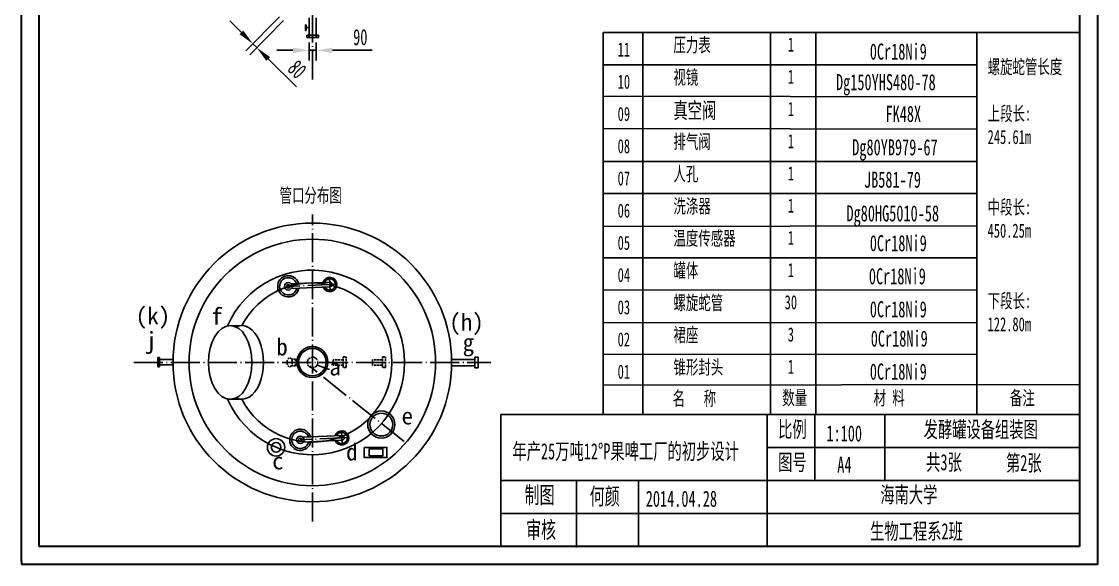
# Model space of a CAD drawing. Header units: millimetres. Extents: x 1191 to 2490, y 1247 to 2558.
# Drawn here: x 1191.2 to 1324.8, y 1246.7 to 1314.1 of the extents above; entities that cross this region are included whole.
import ezdxf

# ---------------------------------------------------------------- set-up
doc = ezdxf.new("R2010")
doc.units = ezdxf.units.MM
doc.header["$LTSCALE"] = 0.03
doc.linetypes.add('ACAD_ISO02W100', pattern=[15, 12, -3])
doc.linetypes.add('ACAD_ISO04W100', pattern=[30, 24, -3, 0, -3])
doc.layers.add('细实线', color=7, linetype='Continuous')
doc.styles.get("Standard").update_dxf_attribs({"font": '', "width": 0.65, "height": 2})
doc.styles.get('Standard').set_extended_font_data('SimSun')
doc.dimstyles.new('标注', dxfattribs={"dimtxt": 2, "dimasz": 2, "dimexe": 1.25, "dimexo": 0.625, "dimtad": 1, "dimdec": 3, "dimtxsty": 'Standard', "dimcen": 2.5, "dimclrd": 256, "dimclre": 256, "dimclrt": 256, "dimadec": 0, "dimazin": 0, "dimtfac": 1, "dimtdec": 3, "dimtmove": 0, "dimatfit": 3, "dimfxl": 1, "dimarcsym": 0})

# ---------------------------------------------------------------- blocks, each defined once
blk = doc.blocks.new('*D14')
at = {"layer": 'Defpoints', "color": 0}
for p in [(1226.88, 1312.12), (1227.78, 1312.12), (1227.78, 1310.53)]:
    blk.add_point(p, dxfattribs=at)
at = {"layer": '细实线', "lineweight": -2}
for p, q in [((1226.88, 1311.5), (1226.88, 1309.28)), ((1227.78, 1311.5), (1227.78, 1309.28)), ((1224.88, 1310.53), (1222.88, 1310.53)), ((1226.88, 1310.53), (1227.78, 1310.53)), ((1229.78, 1310.53), (1234.7, 1310.53))]:
    blk.add_line(p, q, dxfattribs=at)
at = {"layer": '细实线'}
for points in [[(1224.88, 1310.86), (1224.88, 1310.19), (1226.88, 1310.53)], [(1229.78, 1310.86), (1229.78, 1310.19), (1227.78, 1310.53)]]:
    blk.add_solid(points, dxfattribs=at)
at = {"layer": '细实线', "lineweight": 25, "insert": (1233.24, 1312.15), "char_height": 2, "attachment_point": 5}
blk.add_mtext('90', dxfattribs=at)
blk = doc.blocks.new('*D15')
at = {"layer": 'Defpoints', "color": 0}
for p in [(1223.65, 1315.14), (1224.14, 1314.65), (1220.38, 1310.86)]:
    blk.add_point(p, dxfattribs=at)
at = {"layer": '细实线', "lineweight": -2}
for p, q in [((1223.21, 1314.69), (1219.02, 1310.46)), ((1218.47, 1312.76), (1217.05, 1314.17)), ((1223.7, 1314.21), (1219.51, 1309.98)), ((1219.9, 1311.35), (1220.38, 1310.86)), ((1221.81, 1309.46), (1225.3, 1305.99))]:
    blk.add_line(p, q, dxfattribs=at)
at = {"layer": '细实线'}
for points in [[(1218.71, 1312.99), (1218.24, 1312.52), (1219.9, 1311.35)], [(1222.04, 1309.69), (1221.57, 1309.22), (1220.38, 1310.86)]]:
    blk.add_solid(points, dxfattribs=at)
at = {"layer": '细实线', "lineweight": 25, "insert": (1225.41, 1308.17), "char_height": 2, "attachment_point": 5, "rotation": 315.2608}
blk.add_mtext('80', dxfattribs=at)

msp = doc.modelspace()

# ---------------------------------------------------------------- linework, layer by layer
at = {"layer": '细实线', "lineweight": 30}
for p, q in [((1191.1747, 1247.0559), (1191.1747, 1426.7096)), ((1191.1747, 1247.0567), (1191.1747, 1246.692))]:
    msp.add_line(p, q, dxfattribs=at)
at = {"layer": '细实线', "color": 7, "lineweight": 30}
for p, q in [((1324.7722, 1426.7096), (1324.7722, 1246.692)), ((1193.3753, 1248.942), (1193.3753, 1424.4379)), ((1322.5223, 1424.4379), (1322.5223, 1248.942)), ((1322.5223, 1248.942), (1193.3753, 1248.942)), ((1324.7722, 1246.692), (1191.1747, 1246.692))]:
    msp.add_line(p, q, dxfattribs=at)
at = {"layer": '细实线', "color": 1, "linetype": 'ACAD_ISO04W100', "lineweight": 25, "ltscale": 5}
for p, q in [((1227.3185, 1306.9121), (1227.3185, 1413.0647)), ((1227.3185, 1252.0134), (1227.3185, 1290.1269)), ((1230.3276, 1281.4988), (1224.2989, 1281.225)), ((1229.4911, 1280.5808), (1229.4078, 1282.3371)), ((1205.1243, 1271.7735), (1249.4423, 1271.7735)), ((1238.6951, 1261.9591), (1226.9562, 1271.2971)), ((1230.9834, 1261.5281), (1230.9, 1263.2843)), ((1231.8198, 1262.4461), (1225.7911, 1262.1723))]:
    msp.add_line(p, q, dxfattribs=at)
at = {"layer": '细实线', "lineweight": 25}
for p, q in [((1226.4555, 1313.3453), (1226.4555, 1313.7091)), ((1226.4555, 1313.7091), (1226.5245, 1313.7091)), ((1226.4555, 1313.3453), (1226.4555, 1312.9816)), ((1226.5245, 1313.3453), (1226.5245, 1313.7091)), ((1226.8788, 1313.3453), (1226.5245, 1313.3453)), ((1226.5245, 1313.3453), (1226.5245, 1312.9816)), ((1226.8788, 1314.5685), (1226.8788, 1312.1222)), ((1227.7751, 1314.5685), (1227.7751, 1312.1222)), ((1226.4555, 1312.9816), (1226.5245, 1312.9816)), ((1226.5869, 1312.1222), (1226.5869, 1312.3953)), ((1226.5869, 1312.3953), (1227.7751, 1312.3953)), ((1228.061, 1312.1222), (1226.5869, 1312.1222)), ((1227.7751, 1312.3921), (1228.061, 1312.3921)), ((1228.061, 1312.3921), (1228.061, 1312.1222)), ((1309.784, 1312.7441), (1309.784, 1265.3287)), ((1216.7594, 1276.3152), (1218.5192, 1276.3491)), ((1208.1026, 1271.2404), (1208.1026, 1272.3738)), ((1208.1026, 1272.3738), (1208.3126, 1272.3738)), ((1209.9875, 1272.1493), (1208.1026, 1272.1493)), ((1208.3126, 1272.3738), (1208.3126, 1271.4602)), ((1247.4726, 1271.0962), (1247.4726, 1272.4509)), ((1247.4726, 1272.4509), (1247.863, 1272.4509)), ((1247.863, 1271.0893), (1247.863, 1272.444)), ((1209.9863, 1271.4602), (1208.1026, 1271.4602)), ((1208.3101, 1271.2404), (1208.1026, 1271.2404)), ((1208.3101, 1271.4602), (1208.3101, 1271.2404)), ((1227.8861, 1271.4495), (1229.4198, 1270.9175)), ((1247.4726, 1271.0962), (1247.863, 1271.0962)), ((1218.5192, 1267.1979), (1216.7594, 1267.2319)), ((1289.6931, 1265.3287), (1289.6931, 1257.1353))]:
    msp.add_line(p, q, dxfattribs=at)
at = {"layer": '细实线', "color": 7, "lineweight": 25}
for p, q in [((1263.416, 1312.7441), (1263.416, 1305.3287)), ((1268.3375, 1305.3287), (1268.3375, 1312.7942)), ((1284.1658, 1305.3287), (1284.1658, 1312.7441)), ((1289.8011, 1305.3287), (1289.8011, 1312.7441)), ((1263.416, 1308.7441), (1263.416, 1301.3287)), ((1268.3375, 1301.3287), (1268.3375, 1308.7942)), ((1284.1658, 1301.3287), (1284.1658, 1308.7441)), ((1289.8011, 1301.3287), (1289.8011, 1308.7441)), ((1263.416, 1304.7441), (1263.416, 1297.3287)), ((1309.784, 1304.7441), (1263.4161, 1304.8159)), ((1268.3375, 1297.3287), (1268.3375, 1304.7942)), ((1284.1658, 1297.3287), (1284.1658, 1304.7441)), ((1289.8011, 1297.3287), (1289.8011, 1304.7441)), ((1263.416, 1300.7441), (1263.416, 1293.3287)), ((1309.784, 1300.7441), (1263.4161, 1300.8256)), ((1268.3375, 1293.3287), (1268.3375, 1300.7942)), ((1284.1658, 1293.3287), (1284.1658, 1300.7441)), ((1289.8011, 1293.3287), (1289.8011, 1300.7441)), ((1263.416, 1296.7441), (1263.416, 1289.3287)), ((1309.784, 1296.7441), (1263.416, 1296.7392)), ((1268.3375, 1289.3287), (1268.3375, 1296.7942)), ((1284.1658, 1289.3287), (1284.1658, 1296.7441)), ((1289.8011, 1289.3287), (1289.8011, 1296.7441)), ((1309.784, 1292.7441), (1263.416, 1292.7523)), ((1263.416, 1292.7441), (1263.416, 1285.3287)), ((1268.3375, 1285.3287), (1268.3375, 1292.7942)), ((1284.1658, 1285.3287), (1284.1658, 1292.7441)), ((1289.8011, 1285.3287), (1289.8011, 1292.7441)), ((1263.416, 1288.7441), (1263.416, 1281.3287)), ((1309.784, 1288.7441), (1263.4161, 1288.6675)), ((1268.3375, 1281.3287), (1268.3375, 1288.7942)), ((1284.1658, 1281.3287), (1284.1658, 1288.7441)), ((1289.8011, 1281.3287), (1289.8011, 1288.7441)), ((1309.784, 1284.7441), (1263.416, 1284.7758)), ((1263.416, 1284.7441), (1263.416, 1277.3287)), ((1268.3375, 1277.3287), (1268.3375, 1284.7942)), ((1284.1658, 1277.3287), (1284.1658, 1284.7441)), ((1289.8011, 1277.3287), (1289.8011, 1284.7441)), ((1229.4365, 1281.7524), (1224.6434, 1281.5348)), ((1229.4634, 1281.1655), (1224.6705, 1280.9479)), ((1309.784, 1280.7441), (1263.416, 1280.7898)), ((1263.416, 1280.7441), (1263.416, 1273.3287)), ((1268.3375, 1273.3287), (1268.3375, 1280.7942)), ((1284.1658, 1273.3287), (1284.1658, 1280.7441)), ((1289.8011, 1273.3287), (1289.8011, 1280.7441)), ((1263.416, 1276.7441), (1263.416, 1269.3287)), ((1309.784, 1276.7441), (1263.416, 1276.7054)), ((1268.3375, 1269.3287), (1268.3375, 1276.7942)), ((1284.1658, 1269.3287), (1284.1658, 1276.7441)), ((1289.8011, 1269.3287), (1289.8011, 1276.7441)), ((1244.5739, 1272.1504), (1247.4864, 1272.1354)), ((1263.416, 1272.7441), (1263.416, 1265.3287)), ((1309.784, 1272.7441), (1263.4161, 1272.8099)), ((1268.3375, 1265.3287), (1268.3375, 1272.7942)), ((1284.1658, 1265.3287), (1284.1658, 1272.7441)), ((1289.8011, 1265.3287), (1289.8011, 1272.7441)), ((1244.5781, 1271.3515), (1247.4726, 1271.3366)), ((1322.5223, 1269.0206), (1263.4163, 1268.9686)), ((1250.7063, 1265.3287), (1322.5223, 1265.3287)), ((1250.7063, 1265.3287), (1250.7063, 1248.942)), ((1281.8183, 1265.3287), (1322.5223, 1265.3287)), ((1283.7779, 1265.3287), (1283.7779, 1248.942)), ((1298.3556, 1265.3287), (1298.3556, 1257.1353)), ((1230.9287, 1262.6997), (1226.1356, 1262.482)), ((1230.9556, 1262.1128), (1226.1627, 1261.8951)), ((1299.5794, 1261.232), (1322.5223, 1261.232)), ((1250.7063, 1257.1353), (1258.5602, 1257.1353)), ((1250.7063, 1253.0386), (1274.0698, 1253.0386))]:
    msp.add_line(p, q, dxfattribs=at)
at = {"layer": '细实线', "color": 7, "lineweight": 25, "ltscale": 1.172065}
for p, q in [((1263.416, 1312.7441), (1322.5223, 1312.7441)), ((1263.416, 1308.7441), (1309.784, 1308.7441))]:
    msp.add_line(p, q, dxfattribs=at)
at = {"layer": '细实线', "linetype": 'ACAD_ISO02W100', "lineweight": 25, "ltscale": 0.7}
for p, q in [((1224.6933, 1272.1764), (1225.2006, 1272.1764)), ((1225.2006, 1272.1764), (1225.2006, 1271.7735)), ((1224.6933, 1271.3706), (1225.2006, 1271.3706)), ((1225.2006, 1271.3706), (1225.2006, 1271.7735))]:
    msp.add_line(p, q, dxfattribs=at)
at = {"layer": '细实线', "linetype": 'ACAD_ISO02W100', "lineweight": 25, "ltscale": 0.8}
for p, q in [((1231.1323, 1272.1157), (1229.8815, 1272.1157)), ((1229.8815, 1272.1157), (1229.8815, 1271.7735)), ((1231.1323, 1271.1502), (1231.1323, 1272.4886)), ((1231.1323, 1272.4886), (1231.4924, 1272.4886)), ((1231.4924, 1271.1502), (1231.4924, 1272.4886)), ((1236.0142, 1272.1157), (1234.7634, 1272.1157)), ((1234.7634, 1272.1157), (1234.7634, 1271.7735)), ((1236.0142, 1271.1502), (1236.0142, 1272.4886)), ((1236.0142, 1272.4886), (1236.3743, 1272.4886)), ((1236.3743, 1271.1502), (1236.3743, 1272.4886)), ((1229.8815, 1271.4314), (1229.8815, 1271.7735)), ((1231.1323, 1271.4314), (1229.8815, 1271.4314)), ((1231.4924, 1271.1502), (1231.1323, 1271.1502)), ((1234.7634, 1271.4314), (1234.7634, 1271.7735)), ((1236.0142, 1271.4314), (1234.7634, 1271.4314)), ((1236.3743, 1271.1502), (1236.0142, 1271.1502))]:
    msp.add_line(p, q, dxfattribs=at)
at = {"layer": '细实线', "color": 7, "lineweight": 25, "ltscale": 0.837798}
for p, q in [((1299.5794, 1261.232), (1283.6941, 1261.232)), ((1258.6046, 1257.1353), (1322.5223, 1257.1353)), ((1258.6046, 1257.1353), (1258.6046, 1257.1353)), ((1260.0682, 1257.0099), (1260.0682, 1248.8165)), ((1267.7759, 1257.1353), (1267.7759, 1248.942)), ((1297.0989, 1257.1022), (1297.0989, 1257.1022)), ((1274.0698, 1253.0386), (1282.1023, 1253.0386)), ((1282.1023, 1253.0386), (1322.5223, 1253.0386)), ((1297.0989, 1248.9755), (1297.0989, 1248.9088))]:
    msp.add_line(p, q, dxfattribs=at)
at = {"layer": '细实线', "color": 7, "lineweight": 25}
msp.add_lwpolyline([(1233.7101, 1261.2265), (1236.5476, 1261.2265), (1236.5476, 1259.9647), (1233.7101, 1259.9647)], close=True, dxfattribs=at)
at = {"layer": '细实线', "lineweight": 25}
msp.add_lwpolyline([(1234.3224, 1261.0409), (1236.0484, 1261.0409), (1236.0484, 1260.1925), (1234.3224, 1260.1925)], close=True, dxfattribs=at)
at = {"layer": '细实线', "color": 7, "lineweight": 25}
for centre, radius in [((1227.2833, 1271.7735), 17.2999), ((1227.2833, 1271.7735), 15.2999), ((1224.299, 1281.2248), 0.4633), ((1224.2989, 1281.225), 0.2132), ((1225.7912, 1262.172), 0.4633), ((1222.7832, 1261.2318), 1.0824), ((1222.7832, 1261.2318), 1.0824), ((1222.7832, 1261.2318), 0.5939), ((1225.7911, 1262.1723), 0.2132)]:
    msp.add_circle(centre, radius, dxfattribs=at)
at = {"layer": '细实线', "lineweight": 25}
for centre, radius in [((1227.2885, 1271.8179), 1.9295), ((1227.2885, 1271.8179), 1.7085), ((1235.8484, 1264.0646), 1.6905), ((1235.8484, 1264.0646), 1.6905), ((1235.8484, 1264.0646), 1.6905), ((1235.8484, 1264.0646), 1.4193)]:
    msp.add_circle(centre, radius, dxfattribs=at)
at = {"layer": '细实线', "linetype": 'ACAD_ISO04W100', "lineweight": 25}
msp.add_circle((1227.3185, 1271.7735), 0.6536, dxfattribs=at)
at = {"layer": '细实线', "color": 7, "lineweight": 25}
for centre, radius, start, end in [((1227.2833, 1271.7735), 11.4621, 203.342684, 156.657316), ((1224.299, 1281.2248), 1.3205, 15.467159, 349.75932), ((1227.2833, 1271.7735), 9.8867, 207.568185, 152.431815), ((1224.299, 1281.2248), 1.0745, 18.482486, 346.750414), ((1229.4494, 1281.4589), 0.8791, 202.121275, 163.079022), ((1229.4495, 1281.4587), 0.6995, 207.404859, 157.742485), ((1229.4494, 1281.4589), 0.2938, 272.737268, 92.697911), ((1225.7912, 1262.172), 1.3205, 15.467159, 349.75932), ((1225.7912, 1262.172), 1.0745, 18.482486, 346.750414), ((1230.9416, 1262.4062), 0.8791, 202.121275, 163.079022), ((1230.9417, 1262.4059), 0.6995, 207.404859, 157.742485), ((1230.9416, 1262.4062), 0.2938, 272.737268, 92.697911)]:
    msp.add_arc(centre, radius, start, end, dxfattribs=at)
at = {"layer": '细实线', "lineweight": 25}
msp.add_ellipse((1217.0875, 1271.7735), major_axis=(0, 4.5756), ratio=0.58963937, dxfattribs=at)
msp.add_ellipse((1218.5192, 1271.7735), major_axis=(0, 4.5756), ratio=0.58963937, start_param=2.8730543, end_param=6.55172366, dxfattribs=at)
at = {"layer": '细实线', "linetype": 'ACAD_ISO02W100', "lineweight": 25, "ltscale": 0.7}
msp.add_ellipse((1224.4708, 1271.7856), major_axis=(0, 0.5471), ratio=0.58113533, dxfattribs=at)

# ---------------------------------------------------------------- texts
at = {"char_height": 2.1, "attachment_point": 1}
for s, insert, width in [('{\\fSimSun|b0|i0|c134|p49; }', (1259.3624, 1264.728), 6.002791), ('{\\fSimSun|b0|i0|c134|p2; }', (1259.0911, 1260.3803), 6.445101), ('{\\fSimSun|b0|i0|c134|p2; }', (1259.2259, 1256.7828), 6.276602)]:
    msp.add_mtext(s, dxfattribs=dict(at, insert=insert, width=width))
at = {"layer": '细实线', "lineweight": 25}
for s, p in [('(k)', (1205.3426, 1276.5127)), ('f', (1214.7145, 1276.4544)), ('(h)', (1244.2817, 1275.7327)), ('j', (1206.5477, 1273.4612)), ('b', (1222.8068, 1272.6495)), ('g', (1245.9452, 1273.206)), ('a', (1229.3959, 1270.1707)), ('e', (1238.3507, 1264.0802)), ('d', (1231.4762, 1259.6058)), ('c', (1222.2894, 1258.496))]:
    msp.add_text(s, height=2.1, dxfattribs=at).set_placement(p)
at = {"layer": '细实线', "color": 7, "lineweight": 25}
for s, insert, char_height, width, attachment_point in [('压力表', (1272.118, 1312.0644), 1.74353, 10.319414, 1), ('1', (1286.7039, 1312.1212), 1.7435, 4.869853, 2), ('11', (1265.1947, 1311.5013), 1.74353, 2.544243, 1), ('螺旋蛇管长度\\P\\P上段长:\\P245.61m\\P\\P\\P中段长:\\P450.25m\\P\\P\\P下段长:\\P122.80m', (1311.129, 1309.3593), 1.74353, 10.319414, 1), ('视镜', (1272.118, 1308.0644), 1.74353, 10.319414, 1), ('1', (1286.7039, 1308.1212), 1.7435, 4.869853, 2), ('10', (1265.1947, 1307.5013), 1.74353, 2.544243, 1), ('真空阀', (1272.118, 1304.0644), 2, 10.319414, 1), ('1', (1286.7039, 1304.1212), 1.7435, 4.869853, 2), ('09', (1265.1947, 1303.5013), 1.74353, 2.544243, 1), ('排气阀', (1272.118, 1300.0644), 1.74353, 10.319414, 1), ('1', (1286.7039, 1300.1212), 1.7435, 4.869853, 2), ('08', (1265.1947, 1299.5013), 1.74353, 2.544243, 1), ('人孔', (1272.118, 1296.0644), 1.74353, 10.319414, 1), ('1', (1286.7039, 1296.1212), 1.7435, 4.869853, 2), ('07', (1265.1947, 1295.5013), 1.74353, 2.544243, 1), ('管口分布图', (1223.2162, 1293.3913), 1.74353, 10.319414, 1), ('洗涤器', (1272.118, 1292.0644), 1.74353, 10.319414, 1), ('1', (1286.7039, 1292.1212), 1.7435, 4.869853, 2), ('06', (1265.1947, 1291.5013), 1.74353, 2.544243, 1), ('温度传感器', (1272.118, 1288.0644), 1.74353, 10.319414, 1), ('1', (1286.7039, 1288.1212), 1.7435, 4.869853, 2), ('05', (1265.1947, 1287.5013), 1.74353, 2.544243, 1), ('罐体', (1272.118, 1284.0644), 1.74353, 10.319414, 1), ('1', (1286.7039, 1284.1212), 1.7435, 4.869853, 2), ('04', (1265.1947, 1283.5013), 1.74353, 2.544243, 1), ('螺旋蛇管', (1272.118, 1280.0644), 1.74353, 10.319414, 1), ('30', (1286.7039, 1280.1212), 1.74353, 4.869853, 2), ('03', (1265.1947, 1279.5013), 1.74353, 2.544243, 1), ('裙座', (1272.118, 1276.0644), 1.74353, 10.319414, 1), ('3', (1286.7039, 1276.1212), 1.7435, 4.869853, 2), ('02', (1265.1947, 1275.5013), 1.74353, 2.544243, 1), ('锥形封头', (1272.118, 1272.0644), 1.74353, 10.319414, 1), ('1', (1286.7039, 1272.1212), 1.7435, 4.869853, 2), ('01', (1265.1947, 1271.5013), 1.74353, 2.544243, 1), ('名   称', (1272.0167, 1268.177), 1.74353, 10.319414, 1), ('数量', (1285.6316, 1268.2636), 1.74353, 10.319414, 1), ('材 料', (1296.9734, 1268.2439), 1.74353, 10.319414, 1), ('备注', (1313.8948, 1268.2439), 1.74353, 10.319414, 1)]:
    msp.add_mtext(s, dxfattribs=dict(at, insert=insert, char_height=char_height, width=width, attachment_point=attachment_point))
at = {"layer": '细实线', "color": 7, "lineweight": 25, "ltscale": 0.433882, "char_height": 2, "attachment_point": 1}
for insert in [(1296.5033, 1311.3731), (1296.5033, 1287.5802), (1296.3861, 1283.478), (1296.5033, 1279.3757), (1296.6205, 1275.7423), (1296.5033, 1271.6401)]:
    msp.add_mtext('0Cr18Ni9', dxfattribs=dict(at, insert=insert))
at = {"layer": '细实线', "color": 7, "lineweight": 25, "ltscale": 0.574049, "insert": (1292.305, 1307.5781), "char_height": 2, "attachment_point": 1}
msp.add_mtext('Dg150YHS480-78', dxfattribs=at)
at = {"layer": '细实线', "color": 7, "lineweight": 25, "ltscale": 0.590292, "char_height": 2, "attachment_point": 1}
for s, insert in [('FK48X', (1298.4504, 1303.6375)), ('JB581-79', (1295.783, 1295.4726))]:
    msp.add_mtext(s, dxfattribs=dict(at, insert=insert))
at = {"layer": '细实线', "color": 7, "lineweight": 25, "ltscale": 0.531527, "insert": (1294.3201, 1299.4908), "char_height": 2, "attachment_point": 1}
msp.add_mtext('Dg80YB979-67', dxfattribs=at)
at = {"layer": '细实线', "color": 7, "lineweight": 25, "ltscale": 0.820258, "insert": (1293.6056, 1291.2864), "char_height": 2, "attachment_point": 1}
msp.add_mtext('Dg80HG5010-58', dxfattribs=at)
at = {"layer": '细实线', "lineweight": 25, "attachment_point": 1}
for s, insert, char_height, width in [('比例', (1285.1141, 1264.4797), 2, 9.391922), ('{\\fSimSun|b0|i0|c134|p49;1:100}', (1291.116, 1263.97), 2, 9.435966), ('{\\f宋体|b0|i0|c134|p2;图号}', (1285.1141, 1260.383), 2, 9.391922), ('{\\fSimSun|b0|i0|c134|p49;A4}', (1292.4651, 1260.0791), 2, 9.267466), ('{\\f宋体|b0|i0|c134|p2;共3张}', (1303.4985, 1260.392), 2, 9.027894), ('{\\f宋体|b0|i0|c134|p2;第2张}', (1313.4135, 1260.3044), 2, 8.736672), ('{\\fSimSun|b0|i0|c134|p49; 制图 }', (1252.7078, 1256.3796), 2.1, 10.029083), ('{\\fSimSun|b0|i0|c134|p49;何颜}', (1261.7262, 1256.212), 2.1, 9.921244), ('2014.04.28', (1268.6844, 1255.8571), 2, 8.571734), ('{\\fSimSun|b0|i0|c134|p2;海南大学}', (1297.8049, 1256.3572), 2, 20.809674), ('{\\fSimSun|b0|i0|c134|p49;审核}', (1253.8277, 1252.0462), 2.1, 7.119099)]:
    msp.add_mtext(s, dxfattribs=dict(at, insert=insert, char_height=char_height, width=width))
at = {"layer": '细实线', "color": 7, "lineweight": 25, "ltscale": 0.837798, "char_height": 2, "attachment_point": 1}
for s, insert in [('发酵罐设备组装图', (1303.1785, 1264.4601)), ('年产25万吨12°P果啤工厂的初步设计', (1252.1212, 1261.7453)), ('生物工程系2班', (1296.5357, 1251.8178))]:
    msp.add_mtext(s, dxfattribs=dict(at, insert=insert))

# ---------------------------------------------------------------- dimensions: what is measured, and where the dimension line sits
at = {"layer": '细实线', "lineweight": 25}
dim = msp.add_aligned_dim(p1=(1223.648, 1315.1365), p2=(1224.1375, 1314.6515), distance=-5.3312, text='80', dimstyle='标注', dxfattribs=at)
dim.commit()
dim.dimension.update_dxf_attribs({"geometry": '*D15', "text_midpoint": (1225.4091, 1308.1737)})
dim = msp.add_linear_dim(base=(1227.7751, 1310.5255), p1=(1226.8788, 1312.1222), p2=(1227.7751, 1312.1222), text='90', dimstyle='标注', dxfattribs=at)
dim.commit()
dim.dimension.update_dxf_attribs({"geometry": '*D14', "text_midpoint": (1233.2379, 1312.1505)})

doc.saveas('drawing.dxf')
